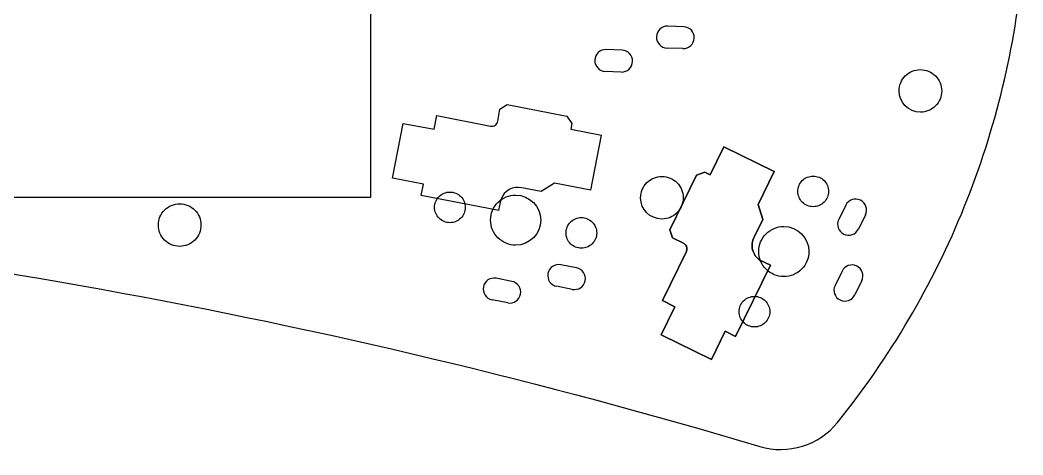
# Model space of a CAD drawing. Extents: x -2 to 142, y -92 to 3.
# Drawn here: x 57.4 to 139.8, y -91.7 to -55.9 of the extents above; entities that cross this region are included whole.
import ezdxf

# ---------------------------------------------------------------- set-up
doc = ezdxf.new("R2010")
doc.units = 0
doc.layers.get('0').update_dxf_attribs({"linetype": 'CONTINUOUS'})

msp = doc.modelspace()

# ---------------------------------------------------------------- linework, layer by layer
at = {"color": 7}
for p, q in [((86.211629, -52.946473), (86.211629, -70.536473)), ((111.93534, -56.483627), (110.62614, -56.437909)), ((106.8651, -58.40785), (105.5559, -58.362132)), ((111.87252, -58.282531), (110.56332, -58.236812)), ((106.80228, -60.206754), (105.49308, -60.161035)), ((133.12163, -61.761471), (133.12163, -61.761471)), ((96.652651, -64.25199), (96.84346, -63.270363)), ((96.84346, -63.270363), (97.429678, -62.874953)), ((97.429678, -62.874953), (102.33781, -63.828998)), ((91.42968, -64.91763), (91.64911, -63.788758)), ((91.64911, -63.788758), (96.066433, -64.647399)), ((102.33781, -63.828998), (102.74904, -64.438665)), ((88.024269, -68.941781), (88.90199, -64.426296)), ((88.90199, -64.426296), (91.42968, -64.91763)), ((102.74904, -64.438665), (102.65745, -64.909846)), ((102.65745, -64.909846), (105.17042, -65.398317)), ((104.2927, -69.913802), (105.17042, -65.398317)), ((115.232242, -66.35581), (114.109829, -68.656963)), ((114.109829, -68.656963), (115.232242, -66.35581)), ((119.366357, -68.372742), (115.232242, -66.35581)), ((115.232242, -66.35581), (115.232242, -66.35581)), ((115.232242, -66.35581), (119.366357, -68.372742)), ((115.232242, -66.35581), (115.232242, -66.35581)), ((90.551959, -69.433115), (88.024269, -68.941781)), ((112.983284, -68.6859), (110.791169, -73.1802)), ((110.791169, -73.1802), (112.983284, -68.6859)), ((113.678331, -68.44664), (112.983284, -68.6859)), ((112.983284, -68.6859), (113.678331, -68.44664)), ((114.109829, -68.656963), (113.678331, -68.44664)), ((113.678331, -68.44664), (114.109829, -68.656963)), ((118.038273, -71.09609), (119.366357, -68.372742)), ((119.366357, -68.372742), (118.038273, -71.09609)), ((90.37069, -70.36566), (90.551959, -69.433115)), ((100.21409, -70.037847), (98.643487, -69.732553)), ((101.31837, -69.335651), (100.21409, -70.037847)), ((104.2927, -69.913802), (101.31837, -69.335651)), ((86.211629, -70.536473), (39.311629, -70.536473)), ((86.211629, -70.536473), (39.311629, -70.536473)), ((96.751267, -71.605919), (90.37069, -70.36566)), ((96.751267, -71.605919), (96.932535, -70.673373)), ((111.89163, -70.541471), (111.89163, -70.541471)), ((123.82708, -70.022607), (123.82708, -70.022607)), ((93.989351, -71.333495), (93.989351, -71.333495)), ((118.430496, -72.344074), (118.038273, -71.09609)), ((118.038273, -71.09609), (118.430496, -72.344074)), ((125.24153, -71.15457), (124.66726, -72.33199)), ((100.1883, -72.382943), (100.1883, -72.382943)), ((117.729247, -73.78223), (118.430496, -72.344074)), ((118.430496, -72.344074), (117.729247, -73.78223)), ((126.85936, -71.943638), (126.28509, -73.121058)), ((72.281632, -72.791471), (72.281632, -72.791471)), ((110.791169, -73.1802), (111.021647, -73.848376)), ((111.021647, -73.848376), (110.791169, -73.1802)), ((104.78726, -73.432391), (104.78726, -73.432391)), ((111.021647, -73.848376), (111.920299, -74.287108)), ((111.920299, -74.287108), (111.021647, -73.848376)), ((112.150259, -74.955287), (110.177769, -78.999999)), ((110.177769, -78.999999), (112.150259, -74.955287)), ((119.049063, -76.094752), (118.195369, -75.678755)), ((118.195369, -75.678755), (119.049063, -76.094752)), ((122.21604, -74.965975), (122.21604, -74.965975)), ((103.12606, -76.30869), (101.84013, -76.05873)), ((116.199625, -81.937289), (119.049063, -76.094752)), ((119.049063, -76.094752), (116.199625, -81.937289)), ((124.93714, -76.56912), (124.36288, -77.74654)), ((97.817224, -77.416062), (96.531292, -77.166102)), ((126.55497, -77.358188), (125.9807, -78.535608)), ((102.7826, -78.075619), (101.49667, -77.825659)), ((97.473768, -79.182991), (96.187836, -78.933031)), ((110.177769, -78.999999), (111.211298, -79.504361)), ((111.211298, -79.504361), (110.177769, -78.999999)), ((111.211298, -79.504361), (110.082686, -81.818433)), ((110.082686, -81.818433), (111.211298, -79.504361)), ((119.005, -79.909343), (119.005, -79.909343)), ((114.2168, -83.834846), (115.345928, -81.520777)), ((115.345928, -81.520777), (114.2168, -83.834846)), ((115.345928, -81.520777), (116.199625, -81.937289)), ((116.199625, -81.937289), (115.345928, -81.520777)), ((110.082686, -81.818433), (114.2168, -83.834846)), ((114.2168, -83.834846), (110.082686, -81.818433))]:
    msp.add_line(p, q, dxfattribs=at)
for points in [[(134.981424, -71.28781), (137.560961, -64.900963), (139.18369, -58.168354), (139.797151, -51.307633)], [(110.62614, -56.437909), (110.129625, -56.420924), (109.713258, -56.809469), (109.695919, -57.305973)], [(112.802741, -57.414466), (112.82008, -56.917963), (112.431831, -56.501319), (111.93534, -56.483627)], [(109.695919, -57.305973), (109.67858, -57.802476), (110.066829, -58.21912), (110.56332, -58.236812)], [(111.87252, -58.28253), (112.369035, -58.299515), (112.785402, -57.910969), (112.802741, -57.414466)], [(105.5559, -58.362132), (105.059385, -58.345147), (104.643018, -58.733692), (104.625679, -59.230196)], [(107.732501, -59.33869), (107.74984, -58.842186), (107.361591, -58.425543), (106.8651, -58.40785)], [(104.625679, -59.230196), (104.60834, -59.726699), (104.996589, -60.143343), (105.49308, -60.161035)], [(106.80228, -60.206755), (107.298796, -60.223739), (107.715163, -59.835193), (107.732501, -59.33869)], [(130.134193, -60.524034), (130.462382, -60.195845), (130.907501, -60.011471), (131.37163, -60.011471)], [(131.37163, -60.011471), (131.835759, -60.011471), (132.280878, -60.195845), (132.609067, -60.524034)], [(129.62163, -61.761471), (129.62163, -61.297342), (129.806004, -60.852223), (130.134193, -60.524034)], [(132.609067, -60.524034), (132.937256, -60.852223), (133.12163, -61.297342), (133.12163, -61.761471)], [(131.37163, -63.511471), (130.405132, -63.511471), (129.62163, -62.727969), (129.62163, -61.761471)], [(133.12163, -61.761471), (133.12163, -62.2256), (132.937256, -62.670719), (132.609067, -62.998908)], [(132.609067, -62.998908), (132.280878, -63.327096), (131.835759, -63.511471), (131.37163, -63.511471)], [(96.442625, -64.57287), (96.552911, -64.498481), (96.628609, -64.382829), (96.652651, -64.25199)], [(96.066433, -64.6474), (96.196751, -64.674122), (96.332339, -64.64726), (96.442625, -64.57287)], [(108.904193, -69.304034), (109.232382, -68.975845), (109.677501, -68.791471), (110.14163, -68.791471)], [(110.14163, -68.791471), (110.605759, -68.791471), (111.050878, -68.975845), (111.379067, -69.304034)], [(121.30708, -70.022607), (121.30708, -69.688434), (121.43983, -69.367948), (121.676125, -69.131652)], [(121.676125, -69.131652), (121.912421, -68.895356), (122.232907, -68.762607), (122.56708, -68.762607)], [(122.56708, -68.762607), (122.901253, -68.762607), (123.221739, -68.895356), (123.458035, -69.131652)], [(123.458035, -69.131652), (123.69433, -69.367948), (123.82708, -69.688434), (123.82708, -70.022607)], [(98.643487, -69.732552), (97.915438, -69.554649), (97.172297, -69.963289), (96.932535, -70.673373)], [(108.39163, -70.541471), (108.39163, -70.077342), (108.576004, -69.632223), (108.904193, -69.304034)], [(111.379067, -69.304034), (111.707256, -69.632223), (111.89163, -70.077342), (111.89163, -70.541471)], [(91.469353, -71.333495), (91.469353, -70.999322), (91.602103, -70.678837), (91.838398, -70.442541)], [(91.838398, -70.442541), (92.074694, -70.206245), (92.395179, -70.073496), (92.729352, -70.073496)], [(92.729352, -70.073496), (93.063525, -70.073496), (93.38401, -70.206245), (93.620306, -70.442541)], [(93.620306, -70.442541), (93.856601, -70.678837), (93.989351, -70.999322), (93.989351, -71.333495)], [(96.671664, -70.926303), (97.057989, -70.539978), (97.581958, -70.322943), (98.128304, -70.322943)], [(98.128304, -70.322943), (99.266009, -70.322945), (100.1883, -71.245238), (100.1883, -72.382943)], [(110.14163, -72.291471), (109.175132, -72.291471), (108.39163, -71.507969), (108.39163, -70.541471)], [(111.89163, -70.541471), (111.89163, -71.0056), (111.707256, -71.450719), (111.379067, -71.778908)], [(121.676125, -70.913561), (121.43983, -70.677266), (121.30708, -70.35678), (121.30708, -70.022607)], [(123.82708, -70.022607), (123.82708, -70.35678), (123.69433, -70.677266), (123.458035, -70.913561)], [(126.444953, -70.740243), (125.998222, -70.522358), (125.459445, -70.707854), (125.24153, -71.15457)], [(126.85936, -71.943638), (127.077215, -71.496893), (126.891683, -70.958128), (126.444953, -70.740243)], [(8.927103, -71.22218), (45.966566, -73.735629), (82.610885, -80.366451), (118.182449, -90.992032)], [(68.781632, -72.791471), (68.781632, -72.327342), (68.966006, -71.882223), (69.294195, -71.554034)], [(69.294195, -71.554034), (69.622384, -71.225845), (70.067503, -71.041471), (70.531632, -71.041471)], [(70.531632, -71.041471), (70.995761, -71.041471), (71.44088, -71.225845), (71.769069, -71.554034)], [(71.769069, -71.554034), (72.097258, -71.882223), (72.281632, -72.327342), (72.281632, -72.791471)], [(91.838398, -72.224449), (91.602103, -71.988153), (91.469353, -71.667667), (91.469353, -71.333495)], [(93.989351, -71.333495), (93.989351, -71.667667), (93.856601, -71.988153), (93.620306, -72.224449)], [(96.068304, -72.382943), (96.068304, -71.836597), (96.285339, -71.312628), (96.671664, -70.926303)], [(122.56708, -71.282607), (122.232907, -71.282607), (121.912421, -71.149857), (121.676125, -70.913561)], [(123.458035, -70.913561), (123.221739, -71.149857), (122.901253, -71.282607), (122.56708, -71.282607)], [(124.57069, -89.008691), (128.893927, -83.646129), (132.401975, -77.67482), (134.981424, -71.28781)], [(92.729352, -72.593494), (92.395179, -72.593494), (92.074694, -72.460744), (91.838398, -72.224449)], [(93.620306, -72.224449), (93.38401, -72.460744), (93.063525, -72.593494), (92.729352, -72.593494)], [(96.671664, -73.839583), (96.285339, -73.453258), (96.068304, -72.929289), (96.068304, -72.382943)], [(100.1883, -72.382943), (100.1883, -73.520648), (99.266009, -74.442941), (98.128304, -74.442943)], [(102.636305, -72.541436), (102.872601, -72.30514), (103.193087, -72.172391), (103.52726, -72.172391)], [(103.52726, -72.172391), (103.861433, -72.172391), (104.181919, -72.30514), (104.418215, -72.541436)], [(111.379067, -71.778908), (111.050878, -72.107096), (110.605759, -72.291471), (110.14163, -72.291471)], [(124.66726, -72.33199), (124.450109, -72.77862), (124.63577, -73.316732), (125.08213, -73.534436)], [(69.294195, -74.028908), (68.966006, -73.700719), (68.781632, -73.2556), (68.781632, -72.791471)], [(72.281632, -72.791471), (72.281632, -73.2556), (72.097258, -73.700719), (71.769069, -74.028908)], [(102.26726, -73.432391), (102.26726, -73.098218), (102.40001, -72.777732), (102.636305, -72.541436)], [(104.418215, -72.541436), (104.65451, -72.777732), (104.78726, -73.098218), (104.78726, -73.432391)], [(118.6994, -73.509335), (119.085725, -73.12301), (119.609694, -72.905975), (120.15604, -72.905975)], [(120.15604, -72.905975), (121.293747, -72.905975), (122.21604, -73.828268), (122.21604, -74.965975)], [(125.08213, -73.534436), (125.52849, -73.752141), (126.066832, -73.567148), (126.28509, -73.121058)], [(70.531632, -74.541471), (70.067503, -74.541471), (69.622384, -74.357096), (69.294195, -74.028908)], [(71.769069, -74.028908), (71.44088, -74.357096), (70.995761, -74.541471), (70.531632, -74.541471)], [(98.128304, -74.442943), (97.581958, -74.442943), (97.057989, -74.225908), (96.671664, -73.839583)], [(102.636305, -74.323345), (102.40001, -74.08705), (102.26726, -73.766564), (102.26726, -73.432391)], [(104.78726, -73.432391), (104.78726, -73.766564), (104.65451, -74.08705), (104.418215, -74.323345)], [(117.593339, -74.820926), (117.507036, -74.469887), (117.555533, -74.099247), (117.729247, -73.78223)], [(117.729247, -73.78223), (117.555533, -74.099247), (117.507036, -74.469887), (117.593339, -74.820926)], [(118.09604, -74.965975), (118.09604, -74.419629), (118.313075, -73.89566), (118.6994, -73.509335)], [(103.52726, -74.692391), (103.193087, -74.692391), (102.872601, -74.559641), (102.636305, -74.323345)], [(104.418215, -74.323345), (104.181919, -74.559641), (103.861433, -74.692391), (103.52726, -74.692391)], [(111.920299, -74.287108), (111.999724, -74.324782), (112.067682, -74.38293), (112.117186, -74.455574)], [(112.117186, -74.455574), (112.067682, -74.38293), (111.999724, -74.324782), (111.920299, -74.287108)], [(112.117186, -74.455574), (112.166596, -74.528447), (112.195674, -74.613181), (112.201419, -74.701038)], [(112.201419, -74.701038), (112.195674, -74.613181), (112.166596, -74.528447), (112.117186, -74.455574)], [(112.201419, -74.701038), (112.207267, -74.788828), (112.189608, -74.876591), (112.150259, -74.955287)], [(112.150259, -74.955287), (112.189608, -74.876591), (112.207267, -74.788828), (112.201419, -74.701038)], [(118.195369, -75.678755), (117.894352, -75.478289), (117.679515, -75.172169), (117.593339, -74.820926)], [(117.593339, -74.820926), (117.679515, -75.172169), (117.894352, -75.478289), (118.195369, -75.678755)], [(118.6994, -76.422615), (118.313075, -76.03629), (118.09604, -75.512321), (118.09604, -74.965975)], [(122.21604, -74.965975), (122.21604, -75.512321), (121.999005, -76.03629), (121.61268, -76.422615)], [(101.84013, -76.058729), (101.35233, -75.964161), (100.880185, -76.282797), (100.785375, -76.770549)], [(103.837392, -77.363806), (103.932205, -76.876039), (103.613784, -76.403725), (103.12606, -76.30869)], [(120.15604, -77.025975), (119.609694, -77.025975), (119.085725, -76.80894), (118.6994, -76.422615)], [(121.61268, -76.422615), (121.226355, -76.80894), (120.702386, -77.025975), (120.15604, -77.025975)], [(126.1401, -76.155741), (125.69374, -75.938037), (125.155398, -76.12303), (124.93714, -76.56912)], [(126.55497, -77.358188), (126.772121, -76.911558), (126.58646, -76.373446), (126.1401, -76.155741)], [(96.531292, -77.166101), (96.04363, -77.071839), (95.571796, -77.390454), (95.477023, -77.878018)], [(98.528053, -78.471078), (98.622827, -77.983508), (98.304696, -77.511337), (97.817224, -77.416062)], [(100.785375, -76.770549), (100.690564, -77.258302), (101.008965, -77.730606), (101.49667, -77.825659)], [(102.7826, -78.075618), (103.27041, -78.170209), (103.742579, -77.851572), (103.837392, -77.363806)], [(95.477023, -77.878018), (95.382251, -78.365581), (95.700372, -78.837748), (96.187836, -78.933031)], [(124.36288, -77.74654), (124.146814, -78.192989), (124.33267, -78.730094), (124.778457, -78.947521)], [(97.473768, -79.18299), (97.961435, -79.277263), (98.433279, -78.958647), (98.528053, -78.471078)], [(116.485, -79.909343), (116.485, -79.57517), (116.61775, -79.254684), (116.854045, -79.018388)], [(116.854045, -79.018388), (117.090341, -78.782092), (117.410827, -78.649343), (117.745, -78.649343)], [(117.745, -78.649343), (118.079173, -78.649343), (118.399659, -78.782092), (118.635955, -79.018388)], [(118.635955, -79.018388), (118.87225, -79.254684), (119.005, -79.57517), (119.005, -79.909343)], [(124.778457, -78.947521), (125.224245, -79.164947), (125.761915, -78.98073), (125.9807, -78.535608)], [(116.854045, -80.800297), (116.61775, -80.564002), (116.485, -80.243516), (116.485, -79.909343)], [(119.005, -79.909343), (119.005, -80.243516), (118.87225, -80.564002), (118.635955, -80.800297)], [(117.745, -81.169343), (117.410827, -81.169343), (117.090341, -81.036593), (116.854045, -80.800297)], [(118.635955, -80.800297), (118.399659, -81.036593), (118.079173, -81.169343), (117.745, -81.169343)], [(118.182449, -90.992032), (120.517043, -91.689316), (123.041495, -90.905556), (124.57069, -89.008691)]]:
    msp.add_open_spline(points, degree=3, dxfattribs=at)

doc.saveas('drawing.dxf')
